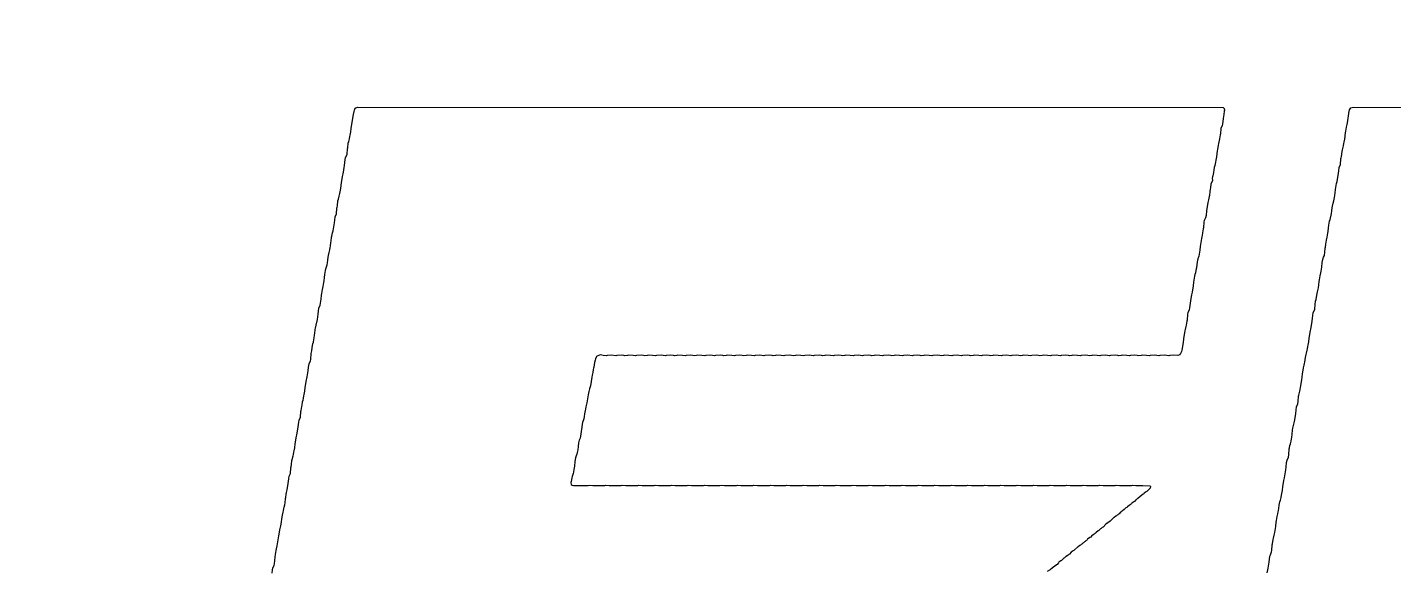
# Model space of a CAD drawing. Header units: inches. Extents: x 29 to 267, y 155 to 337.
# Drawn here: x 83.12 to 89.9, y 255.78 to 258.48 of the extents above; entities that cross this region are included whole.
import ezdxf

# ---------------------------------------------------------------- set-up
doc = ezdxf.new("R2010")
doc.units = ezdxf.units.IN
doc.layers.add('Board Outline', color=216, linetype='Continuous')
doc.layers.add('Top Overlay', color=2, linetype='Continuous')

msp = doc.modelspace()

# ---------------------------------------------------------------- linework, layer by layer
at = {"layer": 'Board Outline'}
msp.add_lwpolyline([(55.1445, 191.4906, 0.254, 0.254, -2.452185), (125.1447, 191.4906, 0.254, 0.254, 0)], format="xyseb", dxfattribs=at)
at = {"layer": 'Top Overlay'}
for p, q in [((84.7359, 258.0492), (84.7384, 258.0654)), ((84.7384, 258.0654), (84.7401, 258.0722)), ((84.7401, 258.0722), (84.7435, 258.0807)), ((84.7435, 258.0807), (84.7555, 258.0859)), ((84.7555, 258.0859), (89.0549, 258.0841)), ((89.0549, 258.0841), (89.0608, 258.0799)), ((89.0608, 258.0663), (89.0583, 258.0501)), ((89.0608, 258.0799), (89.0625, 258.0714)), ((89.0625, 258.0714), (89.0608, 258.0663)), ((89.68, 258.0569), (89.6826, 258.0731)), ((89.6826, 258.0731), (89.6902, 258.0824)), ((89.6902, 258.0824), (89.7022, 258.0859)), ((89.7022, 258.0859), (91.0836, 258.0841)), ((84.7231, 257.9802), (84.7299, 258.0211)), ((84.7299, 258.0211), (84.7325, 258.0305)), ((84.7325, 258.0305), (84.7342, 258.0424)), ((84.7342, 258.0424), (84.7359, 258.0492)), ((89.0498, 257.9956), (89.0438, 257.9811)), ((89.0515, 258.0024), (89.0498, 257.9956)), ((89.0549, 258.0296), (89.0515, 258.0024)), ((89.0583, 258.0501), (89.0549, 258.0296)), ((89.6681, 257.9871), (89.6715, 258.0007)), ((89.6715, 258.0007), (89.6732, 258.0092)), ((89.6732, 258.0092), (89.6766, 258.0313)), ((89.6766, 258.0313), (89.6783, 258.0416)), ((89.6783, 258.0416), (89.68, 258.0569)), ((84.712, 257.9164), (84.7154, 257.9283)), ((84.7154, 257.9283), (84.7171, 257.9402)), ((84.7171, 257.9402), (84.7188, 257.947)), ((84.7188, 257.947), (84.7214, 257.9632)), ((84.7214, 257.9632), (84.7231, 257.9802)), ((89.037, 257.9283), (89.0353, 257.9215)), ((89.0404, 257.9487), (89.037, 257.9283)), ((89.0421, 257.9538), (89.0404, 257.9487)), ((89.0438, 257.9811), (89.0421, 257.9538)), ((89.657, 257.913), (89.6596, 257.9274)), ((89.6596, 257.9274), (89.663, 257.9581)), ((89.663, 257.9581), (89.6647, 257.9666)), ((89.6647, 257.9666), (89.6681, 257.9871)), ((84.7035, 257.8533), (84.7052, 257.8789)), ((84.7052, 257.8789), (84.7069, 257.884)), ((84.7069, 257.884), (84.7086, 257.9078)), ((84.7086, 257.9078), (84.712, 257.9164)), ((89.0251, 257.8687), (89.0217, 257.8397)), ((89.0268, 257.8755), (89.0251, 257.8687)), ((89.0285, 257.8874), (89.0268, 257.8755)), ((89.031, 257.8968), (89.0285, 257.8874)), ((89.0327, 257.9053), (89.031, 257.8968)), ((89.0353, 257.9215), (89.0327, 257.9053)), ((89.6434, 257.8414), (89.646, 257.8661)), ((89.646, 257.8661), (89.6477, 257.8746)), ((89.6477, 257.8746), (89.6536, 257.8942)), ((89.6536, 257.8942), (89.6553, 257.9061)), ((89.6553, 257.9061), (89.657, 257.913)), ((84.689, 257.7861), (84.6907, 257.7963)), ((84.6907, 257.7963), (84.6941, 257.8269)), ((84.6941, 257.8269), (84.6958, 257.8355)), ((84.6958, 257.8355), (84.7035, 257.8533)), ((89.0114, 257.7869), (89.0089, 257.7758)), ((89.014, 257.7963), (89.0114, 257.7869)), ((89.0174, 257.8133), (89.014, 257.7963)), ((89.0191, 257.8235), (89.0174, 257.8133)), ((89.0217, 257.8397), (89.0191, 257.8235)), ((89.6298, 257.7699), (89.6315, 257.7869)), ((89.6315, 257.7869), (89.6383, 257.8022)), ((89.6383, 257.8022), (89.64, 257.8295)), ((89.64, 257.8295), (89.6417, 257.8346)), ((89.6417, 257.8346), (89.6434, 257.8414)), ((84.6754, 257.7128), (84.6771, 257.7213)), ((84.6771, 257.7213), (84.6805, 257.7418)), ((84.6805, 257.7418), (84.6839, 257.7554)), ((84.6839, 257.7554), (84.6856, 257.7639)), ((84.6856, 257.7639), (84.689, 257.7861)), ((89.0029, 257.7222), (88.9944, 257.7034)), ((89.0029, 257.7409), (89.0012, 257.7341)), ((89.0012, 257.7341), (89.0029, 257.7222)), ((89.0046, 257.746), (89.0029, 257.7409)), ((89.0072, 257.7622), (89.0046, 257.746)), ((89.0089, 257.7758), (89.0072, 257.7622)), ((89.6213, 257.7171), (89.6281, 257.7579)), ((89.6281, 257.7579), (89.6298, 257.7699)), ((84.6643, 257.6438), (84.6677, 257.6574)), ((84.6677, 257.6574), (84.6703, 257.6736)), ((84.6703, 257.6736), (84.672, 257.6821)), ((84.672, 257.6821), (84.6754, 257.7128)), ((88.9893, 257.6677), (88.9876, 257.6472)), ((88.991, 257.6796), (88.9893, 257.6677)), ((88.9927, 257.6864), (88.991, 257.6796)), ((88.9944, 257.7034), (88.9927, 257.6864)), ((89.6102, 257.6481), (89.6119, 257.6617)), ((89.6119, 257.6617), (89.6136, 257.677)), ((89.6136, 257.677), (89.6187, 257.7077)), ((89.6187, 257.7077), (89.6213, 257.7171)), ((84.6507, 257.5569), (84.6524, 257.5842)), ((84.6524, 257.5842), (84.6541, 257.5893)), ((84.6541, 257.5893), (84.6558, 257.5961)), ((84.6558, 257.5961), (84.6584, 257.6208)), ((84.6584, 257.6208), (84.6601, 257.6293)), ((84.6601, 257.6293), (84.6643, 257.6438)), ((88.9799, 257.6123), (88.9731, 257.5714)), ((88.9833, 257.6259), (88.9799, 257.6123)), ((88.9859, 257.6421), (88.9833, 257.6259)), ((88.9876, 257.6472), (88.9859, 257.6421)), ((89.5949, 257.5714), (89.5966, 257.5868)), ((89.5966, 257.5868), (89.5983, 257.5953)), ((89.5983, 257.5953), (89.6025, 257.6097)), ((89.6025, 257.6097), (89.6059, 257.6217)), ((89.6059, 257.6217), (89.6085, 257.6379)), ((89.6085, 257.6379), (89.6102, 257.6481)), ((84.6405, 257.5127), (84.6422, 257.5246)), ((84.6422, 257.5246), (84.6439, 257.5416)), ((84.6439, 257.5416), (84.6507, 257.5569)), ((88.9603, 257.5161), (88.9586, 257.4871)), ((88.962, 257.5229), (88.9603, 257.5161)), ((88.968, 257.5374), (88.962, 257.5229)), ((88.9706, 257.5484), (88.968, 257.5374)), ((88.9731, 257.5714), (88.9706, 257.5484)), ((89.5812, 257.4999), (89.5846, 257.5203)), ((89.5846, 257.5203), (89.5863, 257.5288)), ((89.5863, 257.5288), (89.5915, 257.5493)), ((89.5915, 257.5493), (89.5932, 257.5578)), ((89.5932, 257.5578), (89.5949, 257.5714)), ((84.6286, 257.4462), (84.6311, 257.4624)), ((84.6311, 257.4624), (84.6337, 257.4718)), ((84.6337, 257.4718), (84.6405, 257.5127)), ((88.9518, 257.4496), (88.9501, 257.4428)), ((88.9535, 257.4616), (88.9518, 257.4496)), ((88.9569, 257.482), (88.9535, 257.4616)), ((88.9586, 257.4871), (88.9569, 257.482)), ((89.5727, 257.4403), (89.5761, 257.4607)), ((89.5761, 257.4607), (89.5778, 257.4692)), ((89.5778, 257.4692), (89.5795, 257.4863)), ((89.5795, 257.4863), (89.5812, 257.4999)), ((84.6183, 257.3781), (84.62, 257.39)), ((84.62, 257.39), (84.6217, 257.3968)), ((84.6217, 257.3968), (84.6234, 257.4139)), ((84.6234, 257.4139), (84.6251, 257.4207)), ((84.6251, 257.4207), (84.6268, 257.4411)), ((84.6268, 257.4411), (84.6286, 257.4462)), ((88.9407, 257.3943), (88.939, 257.3755)), ((88.9459, 257.4249), (88.9407, 257.3943)), ((88.9476, 257.4334), (88.9459, 257.4249)), ((88.9501, 257.4428), (88.9476, 257.4334)), ((89.5599, 257.3662), (89.5616, 257.3866)), ((89.5616, 257.3866), (89.5633, 257.3917)), ((89.5633, 257.3917), (89.5659, 257.4062)), ((89.5659, 257.4062), (89.5693, 257.4266)), ((89.5693, 257.4266), (89.5727, 257.4403)), ((84.6039, 257.304), (84.6056, 257.3125)), ((84.6056, 257.3125), (84.6073, 257.3261)), ((84.6073, 257.3261), (84.609, 257.3415)), ((84.609, 257.3415), (84.6107, 257.35)), ((84.6107, 257.35), (84.6149, 257.3645)), ((84.6149, 257.3645), (84.6183, 257.3781)), ((88.9271, 257.3176), (88.9254, 257.304)), ((88.9288, 257.3244), (88.9271, 257.3176)), ((88.9305, 257.3329), (88.9288, 257.3244)), ((88.9339, 257.3466), (88.9305, 257.3329)), ((88.9373, 257.367), (88.9339, 257.3466)), ((88.939, 257.3755), (88.9373, 257.367)), ((89.5455, 257.2921), (89.548, 257.3151)), ((89.548, 257.3151), (89.5506, 257.3295)), ((89.5506, 257.3295), (89.5548, 257.3406)), ((89.5548, 257.3406), (89.5582, 257.3491)), ((89.5582, 257.3491), (89.5599, 257.3662)), ((84.5919, 257.241), (84.5936, 257.2546)), ((84.5936, 257.2546), (84.597, 257.275)), ((84.597, 257.275), (84.5987, 257.2835)), ((84.5987, 257.2835), (84.6039, 257.304)), ((88.9135, 257.2478), (88.9084, 257.2171)), ((88.9152, 257.2546), (88.9135, 257.2478)), ((88.9178, 257.264), (88.9152, 257.2546)), ((88.9195, 257.2759), (88.9178, 257.264)), ((88.9212, 257.2827), (88.9195, 257.2759)), ((88.9229, 257.2878), (88.9212, 257.2827)), ((88.9254, 257.304), (88.9229, 257.2878)), ((89.5335, 257.229), (89.5369, 257.2495)), ((89.5369, 257.2495), (89.5403, 257.2631)), ((89.5403, 257.2631), (89.5421, 257.2716)), ((89.5421, 257.2716), (89.5455, 257.2921)), ((84.5783, 257.1609), (84.5817, 257.1813)), ((84.5817, 257.1813), (84.5851, 257.195)), ((84.5851, 257.195), (84.5885, 257.2154)), ((84.5885, 257.2154), (84.5902, 257.2239)), ((84.5902, 257.2239), (84.5919, 257.241)), ((88.9067, 257.1984), (88.9016, 257.1677)), ((88.9084, 257.2171), (88.9067, 257.1984)), ((89.525, 257.1694), (89.5284, 257.1899)), ((89.5284, 257.1899), (89.5301, 257.2035)), ((89.5301, 257.2035), (89.5318, 257.2205)), ((89.5318, 257.2205), (89.5335, 257.229)), ((84.5706, 257.1038), (84.5732, 257.1234)), ((84.5732, 257.1234), (84.5749, 257.1336)), ((84.5749, 257.1336), (84.5766, 257.1524)), ((84.5766, 257.1524), (84.5783, 257.1609)), ((88.8931, 257.1251), (88.8888, 257.0902)), ((88.8965, 257.1456), (88.8931, 257.1251)), ((88.8982, 257.1541), (88.8965, 257.1456)), ((88.9016, 257.1677), (88.8982, 257.1541)), ((89.5122, 257.1055), (89.5139, 257.1226)), ((89.5139, 257.1226), (89.5174, 257.1311)), ((89.5174, 257.1311), (89.5191, 257.143)), ((89.5191, 257.143), (89.5233, 257.1609)), ((89.5233, 257.1609), (89.525, 257.1694)), ((84.5562, 257.0314), (84.5596, 257.0587)), ((84.5596, 257.0587), (84.5613, 257.074)), ((84.5613, 257.074), (84.5638, 257.0885)), ((84.5638, 257.0885), (84.5706, 257.1038)), ((88.8786, 257.0578), (88.8769, 257.0289)), ((88.8803, 257.0647), (88.8786, 257.0578)), ((88.8862, 257.0791), (88.8803, 257.0647)), ((88.8888, 257.0902), (88.8862, 257.0791)), ((89.4995, 257.0383), (89.5029, 257.0655)), ((89.5029, 257.0655), (89.5105, 257.0834)), ((89.5105, 257.0834), (89.5122, 257.1055)), ((84.5434, 256.9625), (84.5451, 256.9829)), ((84.5451, 256.9829), (84.5468, 256.988)), ((84.5468, 256.988), (84.5493, 257.0042)), ((84.5493, 257.0042), (84.5562, 257.0314)), ((88.8658, 256.9752), (88.8641, 256.9667)), ((88.8675, 256.982), (88.8658, 256.9752)), ((88.8701, 256.9965), (88.8675, 256.982)), ((88.8718, 257.0033), (88.8701, 256.9965)), ((88.8752, 257.0238), (88.8718, 257.0033)), ((88.8769, 257.0289), (88.8752, 257.0238)), ((89.4875, 256.9684), (89.4892, 256.9769)), ((89.4892, 256.9769), (89.4909, 256.9837)), ((89.4909, 256.9837), (89.4927, 256.9923)), ((89.4927, 256.9923), (89.4978, 257.0229)), ((89.4978, 257.0229), (89.4995, 257.0383)), ((84.5323, 256.902), (84.534, 256.9105)), ((84.534, 256.9105), (84.5366, 256.9199)), ((84.5366, 256.9199), (84.5383, 256.9318)), ((84.5383, 256.9318), (84.54, 256.9386)), ((84.54, 256.9386), (84.5417, 256.9556)), ((84.5417, 256.9556), (84.5434, 256.9625)), ((88.8556, 256.9088), (88.8522, 256.8884)), ((88.8573, 256.9173), (88.8556, 256.9088)), ((88.859, 256.936), (88.8573, 256.9173)), ((88.8641, 256.9667), (88.859, 256.936)), ((89.4765, 256.8977), (89.4782, 256.9045)), ((89.4782, 256.9045), (89.4807, 256.9207)), ((89.4807, 256.9207), (89.4824, 256.9395)), ((89.4824, 256.9395), (89.4841, 256.948)), ((89.4841, 256.948), (89.4875, 256.9684)), ((84.5229, 256.833), (84.5246, 256.8637)), ((84.5246, 256.8637), (84.5263, 256.8688)), ((84.5263, 256.8688), (84.528, 256.8756)), ((84.528, 256.8756), (84.5306, 256.8918)), ((84.5306, 256.8918), (84.5323, 256.902)), ((85.9368, 256.8364), (85.9351, 256.8296)), ((85.9402, 256.8449), (85.9368, 256.8364)), ((85.9427, 256.8475), (85.9402, 256.8449)), ((85.9461, 256.8492), (85.9427, 256.8475)), ((85.9487, 256.8517), (85.9461, 256.8492)), ((85.9581, 256.8543), (85.9487, 256.8517)), ((85.9632, 256.856), (85.9581, 256.8543)), ((85.976, 256.8534), (85.9632, 256.856)), ((85.9904, 256.8509), (85.976, 256.8534)), ((85.9955, 256.8526), (85.9904, 256.8509)), ((86.0177, 256.8543), (85.9955, 256.8526)), ((86.0381, 256.8509), (86.0177, 256.8543)), ((86.0432, 256.8526), (86.0381, 256.8509)), ((86.0671, 256.8543), (86.0432, 256.8526)), ((86.079, 256.8526), (86.0671, 256.8543)), ((86.0841, 256.8509), (86.079, 256.8526)), ((86.096, 256.8526), (86.0841, 256.8509)), ((86.1012, 256.8543), (86.096, 256.8526)), ((86.1241, 256.8534), (86.1012, 256.8543)), ((86.1369, 256.8509), (86.1241, 256.8534)), ((86.142, 256.8526), (86.1369, 256.8509)), ((86.1642, 256.8543), (86.142, 256.8526)), ((86.1761, 256.8526), (86.1642, 256.8543)), ((86.1829, 256.8509), (86.1761, 256.8526)), ((86.1948, 256.8526), (86.1829, 256.8509)), ((86.2, 256.8543), (86.1948, 256.8526)), ((86.2212, 256.8534), (86.2, 256.8543)), ((86.2357, 256.8509), (86.2212, 256.8534)), ((86.2408, 256.8526), (86.2357, 256.8509)), ((86.263, 256.8543), (86.2408, 256.8526)), ((86.2834, 256.8509), (86.263, 256.8543)), ((86.2885, 256.8526), (86.2834, 256.8509)), ((86.3124, 256.8543), (86.2885, 256.8526)), ((86.3243, 256.8526), (86.3124, 256.8543)), ((86.3294, 256.8509), (86.3243, 256.8526)), ((86.3413, 256.8526), (86.3294, 256.8509)), ((86.3464, 256.8543), (86.3413, 256.8526)), ((86.3694, 256.8534), (86.3464, 256.8543)), ((86.3822, 256.8509), (86.3694, 256.8534)), ((86.3873, 256.8526), (86.3822, 256.8509)), ((86.4095, 256.8543), (86.3873, 256.8526)), ((86.4214, 256.8526), (86.4095, 256.8543)), ((86.4282, 256.8509), (86.4214, 256.8526)), ((86.4401, 256.8526), (86.4282, 256.8509)), ((86.4452, 256.8543), (86.4401, 256.8526)), ((86.4665, 256.8534), (86.4452, 256.8543)), ((86.481, 256.8509), (86.4665, 256.8534)), ((86.4861, 256.8526), (86.481, 256.8509)), ((86.5083, 256.8543), (86.4861, 256.8526)), ((86.5287, 256.8509), (86.5083, 256.8543)), ((86.5338, 256.8526), (86.5287, 256.8509)), ((86.5577, 256.8543), (86.5338, 256.8526)), ((86.5696, 256.8526), (86.5577, 256.8543)), ((86.5747, 256.8509), (86.5696, 256.8526)), ((86.5866, 256.8526), (86.5747, 256.8509)), ((86.5917, 256.8543), (86.5866, 256.8526)), ((86.6147, 256.8534), (86.5917, 256.8543)), ((86.6275, 256.8509), (86.6147, 256.8534)), ((86.6326, 256.8526), (86.6275, 256.8509)), ((86.6548, 256.8543), (86.6326, 256.8526)), ((86.6667, 256.8526), (86.6548, 256.8543)), ((86.6735, 256.8509), (86.6667, 256.8526)), ((86.6854, 256.8526), (86.6735, 256.8509)), ((86.6905, 256.8543), (86.6854, 256.8526)), ((86.7118, 256.8534), (86.6905, 256.8543)), ((86.7263, 256.8509), (86.7118, 256.8534)), ((86.7314, 256.8526), (86.7263, 256.8509)), ((86.7536, 256.8543), (86.7314, 256.8526)), ((86.774, 256.8509), (86.7536, 256.8543)), ((86.7791, 256.8526), (86.774, 256.8509)), ((86.803, 256.8543), (86.7791, 256.8526)), ((86.8149, 256.8526), (86.803, 256.8543)), ((86.82, 256.8509), (86.8149, 256.8526)), ((86.8319, 256.8526), (86.82, 256.8509)), ((86.837, 256.8543), (86.8319, 256.8526)), ((86.86, 256.8534), (86.837, 256.8543)), ((86.8728, 256.8509), (86.86, 256.8534)), ((86.8779, 256.8526), (86.8728, 256.8509)), ((86.9001, 256.8543), (86.8779, 256.8526)), ((86.912, 256.8526), (86.9001, 256.8543)), ((86.9188, 256.8509), (86.912, 256.8526)), ((86.9307, 256.8526), (86.9188, 256.8509)), ((86.9358, 256.8543), (86.9307, 256.8526)), ((86.9571, 256.8534), (86.9358, 256.8543)), ((86.9716, 256.8509), (86.9571, 256.8534)), ((86.9767, 256.8526), (86.9716, 256.8509)), ((86.9989, 256.8543), (86.9767, 256.8526)), ((87.0193, 256.8509), (86.9989, 256.8543)), ((87.0244, 256.8526), (87.0193, 256.8509)), ((87.0483, 256.8543), (87.0244, 256.8526)), ((87.0602, 256.8526), (87.0483, 256.8543)), ((87.0653, 256.8509), (87.0602, 256.8526)), ((87.0772, 256.8526), (87.0653, 256.8509)), ((87.0823, 256.8543), (87.0772, 256.8526)), ((87.1053, 256.8534), (87.0823, 256.8543)), ((87.1181, 256.8509), (87.1053, 256.8534)), ((87.1232, 256.8526), (87.1181, 256.8509)), ((87.1453, 256.8543), (87.1232, 256.8526)), ((87.1573, 256.8526), (87.1453, 256.8543)), ((87.1641, 256.8509), (87.1573, 256.8526)), ((87.176, 256.8526), (87.1641, 256.8509)), ((87.1811, 256.8543), (87.176, 256.8526)), ((87.2024, 256.8534), (87.1811, 256.8543)), ((87.2169, 256.8509), (87.2024, 256.8534)), ((87.222, 256.8526), (87.2169, 256.8509)), ((87.2441, 256.8543), (87.222, 256.8526)), ((87.2646, 256.8509), (87.2441, 256.8543)), ((87.2697, 256.8526), (87.2646, 256.8509)), ((87.2935, 256.8543), (87.2697, 256.8526)), ((87.3055, 256.8526), (87.2935, 256.8543)), ((87.3106, 256.8509), (87.3055, 256.8526)), ((87.3225, 256.8526), (87.3106, 256.8509)), ((87.3276, 256.8543), (87.3225, 256.8526)), ((87.3506, 256.8534), (87.3276, 256.8543)), ((87.3634, 256.8509), (87.3506, 256.8534)), ((87.3685, 256.8526), (87.3634, 256.8509)), ((87.3906, 256.8543), (87.3685, 256.8526)), ((87.4026, 256.8526), (87.3906, 256.8543)), ((87.4094, 256.8509), (87.4026, 256.8526)), ((87.4213, 256.8526), (87.4094, 256.8509)), ((87.4264, 256.8543), (87.4213, 256.8526)), ((87.4477, 256.8534), (87.4264, 256.8543)), ((87.4622, 256.8509), (87.4477, 256.8534)), ((87.4673, 256.8526), (87.4622, 256.8509)), ((87.4894, 256.8543), (87.4673, 256.8526)), ((87.5099, 256.8509), (87.4894, 256.8543)), ((87.515, 256.8526), (87.5099, 256.8509)), ((87.5388, 256.8543), (87.515, 256.8526)), ((87.5508, 256.8526), (87.5388, 256.8543)), ((87.5559, 256.8509), (87.5508, 256.8526)), ((87.5678, 256.8526), (87.5559, 256.8509)), ((87.5729, 256.8543), (87.5678, 256.8526)), ((87.5959, 256.8534), (87.5729, 256.8543)), ((87.6087, 256.8509), (87.5959, 256.8534)), ((87.6138, 256.8526), (87.6087, 256.8509)), ((87.6359, 256.8543), (87.6138, 256.8526)), ((87.6479, 256.8526), (87.6359, 256.8543)), ((87.6547, 256.8509), (87.6479, 256.8526)), ((87.6666, 256.8526), (87.6547, 256.8509)), ((87.6717, 256.8543), (87.6666, 256.8526)), ((87.693, 256.8534), (87.6717, 256.8543)), ((87.7075, 256.8509), (87.693, 256.8534)), ((87.7126, 256.8526), (87.7075, 256.8509)), ((87.7347, 256.8543), (87.7126, 256.8526)), ((87.7552, 256.8509), (87.7347, 256.8543)), ((87.7603, 256.8526), (87.7552, 256.8509)), ((87.7841, 256.8543), (87.7603, 256.8526)), ((87.7961, 256.8526), (87.7841, 256.8543)), ((87.8012, 256.8509), (87.7961, 256.8526)), ((87.8131, 256.8526), (87.8012, 256.8509)), ((87.8182, 256.8543), (87.8131, 256.8526)), ((87.8412, 256.8534), (87.8182, 256.8543)), ((87.854, 256.8509), (87.8412, 256.8534)), ((87.8591, 256.8526), (87.854, 256.8509)), ((87.8812, 256.8543), (87.8591, 256.8526)), ((87.8931, 256.8526), (87.8812, 256.8543)), ((87.9, 256.8509), (87.8931, 256.8526)), ((87.9119, 256.8526), (87.9, 256.8509)), ((87.917, 256.8543), (87.9119, 256.8526)), ((87.9383, 256.8534), (87.917, 256.8543)), ((87.9528, 256.8509), (87.9383, 256.8534)), ((87.9579, 256.8526), (87.9528, 256.8509)), ((87.98, 256.8543), (87.9579, 256.8526)), ((88.0005, 256.8509), (87.98, 256.8543)), ((88.0056, 256.8526), (88.0005, 256.8509)), ((88.0294, 256.8543), (88.0056, 256.8526)), ((88.0413, 256.8526), (88.0294, 256.8543)), ((88.0465, 256.8509), (88.0413, 256.8526)), ((88.0584, 256.8526), (88.0465, 256.8509)), ((88.0635, 256.8543), (88.0584, 256.8526)), ((88.0865, 256.8534), (88.0635, 256.8543)), ((88.0993, 256.8509), (88.0865, 256.8534)), ((88.1044, 256.8526), (88.0993, 256.8509)), ((88.1265, 256.8543), (88.1044, 256.8526)), ((88.1384, 256.8526), (88.1265, 256.8543)), ((88.1453, 256.8509), (88.1384, 256.8526)), ((88.1572, 256.8526), (88.1453, 256.8509)), ((88.1623, 256.8543), (88.1572, 256.8526)), ((88.1836, 256.8534), (88.1623, 256.8543)), ((88.1981, 256.8509), (88.1836, 256.8534)), ((88.2032, 256.8526), (88.1981, 256.8509)), ((88.2253, 256.8543), (88.2032, 256.8526)), ((88.2458, 256.8509), (88.2253, 256.8543)), ((88.2509, 256.8526), (88.2458, 256.8509)), ((88.2747, 256.8543), (88.2509, 256.8526)), ((88.2866, 256.8526), (88.2747, 256.8543)), ((88.2917, 256.8509), (88.2866, 256.8526)), ((88.3037, 256.8526), (88.2917, 256.8509)), ((88.3088, 256.8543), (88.3037, 256.8526)), ((88.3318, 256.8534), (88.3088, 256.8543)), ((88.3446, 256.8509), (88.3318, 256.8534)), ((88.3497, 256.8526), (88.3446, 256.8509)), ((88.3718, 256.8543), (88.3497, 256.8526)), ((88.3837, 256.8526), (88.3718, 256.8543)), ((88.3905, 256.8509), (88.3837, 256.8526)), ((88.4025, 256.8526), (88.3905, 256.8509)), ((88.4076, 256.8543), (88.4025, 256.8526)), ((88.4289, 256.8534), (88.4076, 256.8543)), ((88.4434, 256.8509), (88.4289, 256.8534)), ((88.4485, 256.8526), (88.4434, 256.8509)), ((88.4706, 256.8543), (88.4485, 256.8526)), ((88.491, 256.8509), (88.4706, 256.8543)), ((88.4962, 256.8526), (88.491, 256.8509)), ((88.52, 256.8543), (88.4962, 256.8526)), ((88.5319, 256.8526), (88.52, 256.8543)), ((88.537, 256.8509), (88.5319, 256.8526)), ((88.549, 256.8526), (88.537, 256.8509)), ((88.5541, 256.8543), (88.549, 256.8526)), ((88.5771, 256.8534), (88.5541, 256.8543)), ((88.5898, 256.8509), (88.5771, 256.8534)), ((88.595, 256.8526), (88.5898, 256.8509)), ((88.6171, 256.8543), (88.595, 256.8526)), ((88.629, 256.8526), (88.6171, 256.8543)), ((88.6358, 256.8509), (88.629, 256.8526)), ((88.6478, 256.8526), (88.6358, 256.8509)), ((88.6529, 256.8543), (88.6478, 256.8526)), ((88.6742, 256.8534), (88.6529, 256.8543)), ((88.6886, 256.8509), (88.6742, 256.8534)), ((88.6937, 256.8526), (88.6886, 256.8509)), ((88.7159, 256.8543), (88.6937, 256.8526)), ((88.7363, 256.8509), (88.7159, 256.8543)), ((88.7414, 256.8526), (88.7363, 256.8509)), ((88.7653, 256.8543), (88.7414, 256.8526)), ((88.7857, 256.8509), (88.7653, 256.8543)), ((88.7908, 256.8526), (88.7857, 256.8509)), ((88.8079, 256.8543), (88.7908, 256.8526)), ((88.83, 256.8526), (88.8079, 256.8543)), ((88.8394, 256.8568), (88.83, 256.8526)), ((88.8437, 256.8628), (88.8394, 256.8568)), ((88.8488, 256.873), (88.8437, 256.8628)), ((88.8505, 256.8798), (88.8488, 256.873)), ((88.8522, 256.8884), (88.8505, 256.8798)), ((89.462, 256.8202), (89.4645, 256.8432)), ((89.4645, 256.8432), (89.4671, 256.8577)), ((89.4671, 256.8577), (89.4688, 256.8645)), ((89.4688, 256.8645), (89.4731, 256.879)), ((89.4731, 256.879), (89.4748, 256.8858)), ((89.4748, 256.8858), (89.4765, 256.8977)), ((84.5051, 256.747), (84.5102, 256.7776)), ((84.5102, 256.7776), (84.5119, 256.7947)), ((84.5119, 256.7947), (84.5144, 256.8108)), ((84.5144, 256.8108), (84.5212, 256.8262)), ((84.5212, 256.8262), (84.5229, 256.833)), ((85.924, 256.7691), (85.9206, 256.7555)), ((85.9266, 256.7836), (85.924, 256.7691)), ((85.9283, 256.7904), (85.9266, 256.7836)), ((85.93, 256.7955), (85.9283, 256.7904)), ((85.9334, 256.8177), (85.93, 256.7955)), ((85.9351, 256.8296), (85.9334, 256.8177)), ((89.4501, 256.7623), (89.4518, 256.7708)), ((89.4518, 256.7708), (89.4552, 256.7913)), ((89.4552, 256.7913), (89.4586, 256.8049)), ((89.4586, 256.8049), (89.4603, 256.8134)), ((89.4603, 256.8134), (89.462, 256.8202)), ((84.4948, 256.6942), (84.4965, 256.7027)), ((84.4965, 256.7027), (84.4999, 256.7231)), ((84.4999, 256.7231), (84.5016, 256.7316)), ((84.5016, 256.7316), (84.5034, 256.7385)), ((84.5034, 256.7385), (84.5051, 256.747)), ((85.9121, 256.7027), (85.9078, 256.6882)), ((85.9155, 256.7231), (85.9121, 256.7027)), ((85.9189, 256.7453), (85.9155, 256.7231)), ((85.9206, 256.7555), (85.9189, 256.7453)), ((89.4356, 256.6763), (89.4416, 256.7027)), ((89.4416, 256.7027), (89.445, 256.7231)), ((89.445, 256.7231), (89.4467, 256.7316)), ((89.4467, 256.7316), (89.4484, 256.7453)), ((89.4484, 256.7453), (89.4501, 256.7623)), ((84.4846, 256.6311), (84.4872, 256.6405)), ((84.4872, 256.6405), (84.4889, 256.6524)), ((84.4889, 256.6524), (84.4906, 256.6592)), ((84.4906, 256.6592), (84.4931, 256.6754)), ((84.4931, 256.6754), (84.4948, 256.6942)), ((85.9019, 256.6584), (85.895, 256.6175)), ((85.9044, 256.6746), (85.9019, 256.6584)), ((85.9078, 256.6882), (85.9044, 256.6746)), ((89.4288, 256.6252), (89.4305, 256.6507)), ((89.4305, 256.6507), (89.4322, 256.6558)), ((89.4322, 256.6558), (89.4356, 256.6763)), ((84.4718, 256.5468), (84.4735, 256.5741)), ((84.4735, 256.5741), (84.4752, 256.5792)), ((84.4752, 256.5792), (84.4786, 256.5996)), ((84.4786, 256.5996), (84.4804, 256.6064)), ((84.4804, 256.6064), (84.4829, 256.6226)), ((84.4829, 256.6226), (84.4846, 256.6311)), ((85.8857, 256.5792), (85.8831, 256.563)), ((85.8874, 256.586), (85.8857, 256.5792)), ((85.8891, 256.5979), (85.8874, 256.586)), ((85.895, 256.6175), (85.8891, 256.5979)), ((89.416, 256.5647), (89.4177, 256.5817)), ((89.4177, 256.5817), (89.4203, 256.5979)), ((89.4203, 256.5979), (89.4271, 256.6133)), ((89.4271, 256.6133), (89.4288, 256.6252)), ((84.4557, 256.4676), (84.4608, 256.4983)), ((84.4608, 256.4983), (84.4633, 256.5213)), ((84.4633, 256.5213), (84.465, 256.5315)), ((84.465, 256.5315), (84.4718, 256.5468)), ((85.872, 256.5127), (85.8695, 256.4966)), ((85.8737, 256.5196), (85.872, 256.5127)), ((85.8797, 256.5392), (85.8737, 256.5196)), ((85.8814, 256.5494), (85.8797, 256.5392)), ((85.8831, 256.563), (85.8814, 256.5494)), ((89.4024, 256.4915), (89.4058, 256.5119)), ((89.4058, 256.5119), (89.4092, 256.5255)), ((89.4092, 256.5255), (89.4109, 256.534)), ((89.4109, 256.534), (89.416, 256.5647)), ((84.4471, 256.4233), (84.4505, 256.4438)), ((84.4505, 256.4438), (84.4522, 256.4523)), ((84.4522, 256.4523), (84.454, 256.4591)), ((84.454, 256.4591), (84.4557, 256.4676)), ((85.8567, 256.4327), (85.8533, 256.4191)), ((85.861, 256.4421), (85.8567, 256.4327)), ((85.8635, 256.4531), (85.861, 256.4421)), ((85.8661, 256.4761), (85.8635, 256.4531)), ((85.8695, 256.4966), (85.8661, 256.4761)), ((89.393, 256.4276), (89.3947, 256.4395)), ((89.3947, 256.4395), (89.3964, 256.4463)), ((89.3964, 256.4463), (89.399, 256.4625)), ((89.399, 256.4625), (89.4007, 256.4829)), ((89.4007, 256.4829), (89.4024, 256.4915)), ((84.4378, 256.3611), (84.4395, 256.3731)), ((84.4395, 256.3731), (84.4412, 256.3799)), ((84.4412, 256.3799), (84.4437, 256.3944)), ((84.4437, 256.3944), (84.4454, 256.4148)), ((84.4454, 256.4148), (84.4471, 256.4233)), ((85.8456, 256.3637), (85.8422, 256.3552)), ((85.8473, 256.3705), (85.8456, 256.3637)), ((85.849, 256.3841), (85.8473, 256.3705)), ((85.8508, 256.4012), (85.849, 256.3841)), ((85.8533, 256.4191), (85.8508, 256.4012)), ((89.3811, 256.3594), (89.3828, 256.3901)), ((89.3828, 256.3901), (89.3845, 256.3952)), ((89.3845, 256.3952), (89.3862, 256.4054)), ((89.3862, 256.4054), (89.3896, 256.4139)), ((89.3896, 256.4139), (89.393, 256.4276)), ((84.4224, 256.2675), (84.4241, 256.2947)), ((84.4241, 256.2947), (84.4258, 256.2998)), ((84.4258, 256.2998), (84.4275, 256.3117)), ((84.4275, 256.3117), (84.4293, 256.3322)), ((84.4293, 256.3322), (84.431, 256.3373)), ((84.431, 256.3373), (84.4361, 256.3543)), ((84.4361, 256.3543), (84.4378, 256.3611)), ((85.8329, 256.3032), (85.8303, 256.287)), ((85.8354, 256.3262), (85.8329, 256.3032)), ((85.838, 256.3441), (85.8354, 256.3262)), ((85.8422, 256.3552), (85.838, 256.3441)), ((89.3666, 256.2853), (89.3683, 256.299)), ((89.3683, 256.299), (89.3709, 256.322)), ((89.3709, 256.322), (89.3734, 256.333)), ((89.3734, 256.333), (89.3794, 256.3475)), ((89.3794, 256.3475), (89.3811, 256.3594)), ((84.4114, 256.2172), (84.4139, 256.2402)), ((84.4139, 256.2402), (84.4165, 256.253)), ((84.4165, 256.253), (84.4224, 256.2675)), ((85.8175, 256.2266), (85.8158, 256.2215)), ((85.8192, 256.2453), (85.8175, 256.2266)), ((85.8209, 256.2521), (85.8192, 256.2453)), ((85.8269, 256.2666), (85.8209, 256.2521)), ((85.8286, 256.2734), (85.8269, 256.2666)), ((85.8303, 256.287), (85.8286, 256.2734)), ((89.353, 256.2104), (89.3564, 256.2325)), ((89.3564, 256.2325), (89.3598, 256.2462)), ((89.3598, 256.2462), (89.3615, 256.2547)), ((89.3615, 256.2547), (89.3666, 256.2853)), ((84.3986, 256.1482), (84.4011, 256.1644)), ((84.4011, 256.1644), (84.4028, 256.1729)), ((84.4028, 256.1729), (84.4063, 256.1865)), ((84.4063, 256.1865), (84.4114, 256.2172)), ((85.8158, 256.2215), (85.8175, 256.2129)), ((85.8175, 256.2129), (85.8218, 256.2087)), ((85.8218, 256.2087), (85.8286, 256.207)), ((85.8286, 256.207), (85.8789, 256.2078)), ((85.8789, 256.2078), (85.9019, 256.207)), ((85.9019, 256.207), (85.907, 256.2087)), ((85.907, 256.2087), (85.924, 256.207)), ((85.924, 256.207), (85.9606, 256.2078)), ((85.9606, 256.2078), (85.9836, 256.207)), ((85.9836, 256.207), (85.9887, 256.2087)), ((85.9887, 256.2087), (86.0058, 256.207)), ((86.0058, 256.207), (86.0424, 256.2078)), ((86.0424, 256.2078), (86.0654, 256.207)), ((86.0654, 256.207), (86.0705, 256.2087)), ((86.0705, 256.2087), (86.0875, 256.207)), ((86.0875, 256.207), (86.1241, 256.2078)), ((86.1241, 256.2078), (86.1471, 256.207)), ((86.1471, 256.207), (86.1523, 256.2087)), ((86.1523, 256.2087), (86.1693, 256.207)), ((86.1693, 256.207), (86.2059, 256.2078)), ((86.2059, 256.2078), (86.2289, 256.207)), ((86.2289, 256.207), (86.234, 256.2087)), ((86.234, 256.2087), (86.2511, 256.207)), ((86.2511, 256.207), (86.2877, 256.2078)), ((86.2877, 256.2078), (86.3107, 256.207)), ((86.3107, 256.207), (86.3158, 256.2087)), ((86.3158, 256.2087), (86.3328, 256.207)), ((86.3328, 256.207), (86.3694, 256.2078)), ((86.3694, 256.2078), (86.3924, 256.207)), ((86.3924, 256.207), (86.3975, 256.2087)), ((86.3975, 256.2087), (86.4146, 256.207)), ((86.4146, 256.207), (86.4512, 256.2078)), ((86.4512, 256.2078), (86.4742, 256.207)), ((86.4742, 256.207), (86.4793, 256.2087)), ((86.4793, 256.2087), (86.4963, 256.207)), ((86.4963, 256.207), (86.533, 256.2078)), ((86.533, 256.2078), (86.556, 256.207)), ((86.556, 256.207), (86.5611, 256.2087)), ((86.5611, 256.2087), (86.5781, 256.207)), ((86.5781, 256.207), (86.6147, 256.2078)), ((86.6147, 256.2078), (86.6377, 256.207)), ((86.6377, 256.207), (86.6428, 256.2087)), ((86.6428, 256.2087), (86.6599, 256.207)), ((86.6599, 256.207), (86.6965, 256.2078)), ((86.6965, 256.2078), (86.7195, 256.207)), ((86.7195, 256.207), (86.7246, 256.2087)), ((86.7246, 256.2087), (86.7416, 256.207)), ((86.7416, 256.207), (86.7783, 256.2078)), ((86.7783, 256.2078), (86.8013, 256.207)), ((86.8013, 256.207), (86.8064, 256.2087)), ((86.8064, 256.2087), (86.8234, 256.207)), ((86.8234, 256.207), (86.86, 256.2078)), ((86.86, 256.2078), (86.883, 256.207)), ((86.883, 256.207), (86.8881, 256.2087)), ((86.8881, 256.2087), (86.9052, 256.207)), ((86.9052, 256.207), (86.9418, 256.2078)), ((86.9418, 256.2078), (86.9648, 256.207)), ((86.9648, 256.207), (86.9699, 256.2087)), ((86.9699, 256.2087), (86.9869, 256.207)), ((86.9869, 256.207), (87.0236, 256.2078)), ((87.0236, 256.2078), (87.0465, 256.207)), ((87.0465, 256.207), (87.0517, 256.2087)), ((87.0517, 256.2087), (87.0687, 256.207)), ((87.0687, 256.207), (87.1053, 256.2078)), ((87.1053, 256.2078), (87.1283, 256.207)), ((87.1283, 256.207), (87.1334, 256.2087)), ((87.1334, 256.2087), (87.1505, 256.207)), ((87.1505, 256.207), (87.1871, 256.2078)), ((87.1871, 256.2078), (87.2101, 256.207)), ((87.2101, 256.207), (87.2152, 256.2087)), ((87.2152, 256.2087), (87.2322, 256.207)), ((87.2322, 256.207), (87.2688, 256.2078)), ((87.2688, 256.2078), (87.2918, 256.207)), ((87.2918, 256.207), (87.297, 256.2087)), ((87.297, 256.2087), (87.314, 256.207)), ((87.314, 256.207), (87.3506, 256.2078)), ((87.3506, 256.2078), (87.3736, 256.207)), ((87.3736, 256.207), (87.3787, 256.2087)), ((87.3787, 256.2087), (87.3958, 256.207)), ((87.3958, 256.207), (87.4324, 256.2078)), ((87.4324, 256.2078), (87.4554, 256.207)), ((87.4554, 256.207), (87.4605, 256.2087)), ((87.4605, 256.2087), (87.4775, 256.207)), ((87.4775, 256.207), (87.5141, 256.2078)), ((87.5141, 256.2078), (87.5371, 256.207)), ((87.5371, 256.207), (87.5422, 256.2087)), ((87.5422, 256.2087), (87.5593, 256.207)), ((87.5593, 256.207), (87.5959, 256.2078)), ((87.5959, 256.2078), (87.6189, 256.207)), ((87.6189, 256.207), (87.624, 256.2087)), ((87.624, 256.2087), (87.641, 256.207)), ((87.641, 256.207), (87.6777, 256.2078)), ((87.6777, 256.2078), (87.7007, 256.207)), ((87.7007, 256.207), (87.7058, 256.2087)), ((87.7058, 256.2087), (87.7228, 256.207)), ((87.7228, 256.207), (87.7594, 256.2078)), ((87.7594, 256.2078), (87.7824, 256.207)), ((87.7824, 256.207), (87.7875, 256.2087)), ((87.7875, 256.2087), (87.8046, 256.207)), ((87.8046, 256.207), (87.8412, 256.2078)), ((87.8412, 256.2078), (87.8642, 256.207)), ((87.8642, 256.207), (87.8693, 256.2087)), ((87.8693, 256.2087), (87.8863, 256.207)), ((87.8863, 256.207), (87.923, 256.2078)), ((87.923, 256.2078), (87.946, 256.207)), ((87.946, 256.207), (87.9511, 256.2087)), ((87.9511, 256.2087), (87.9681, 256.207)), ((87.9681, 256.207), (88.0047, 256.2078)), ((88.0047, 256.2078), (88.0277, 256.207)), ((88.0277, 256.207), (88.0328, 256.2087)), ((88.0328, 256.2087), (88.0499, 256.207)), ((88.0499, 256.207), (88.0865, 256.2078)), ((88.0865, 256.2078), (88.1095, 256.207)), ((88.1095, 256.207), (88.1146, 256.2087)), ((88.1146, 256.2087), (88.1316, 256.207)), ((88.1316, 256.207), (88.1682, 256.2078)), ((88.1682, 256.2078), (88.1912, 256.207)), ((88.1912, 256.207), (88.1964, 256.2087)), ((88.1964, 256.2087), (88.2134, 256.207)), ((88.2134, 256.207), (88.25, 256.2078)), ((88.25, 256.2078), (88.273, 256.207)), ((88.273, 256.207), (88.2781, 256.2087)), ((88.2781, 256.2087), (88.2952, 256.207)), ((88.2952, 256.207), (88.3318, 256.2078)), ((88.3318, 256.2078), (88.3548, 256.207)), ((88.3548, 256.207), (88.3599, 256.2087)), ((88.3599, 256.2087), (88.3769, 256.207)), ((88.3769, 256.207), (88.4135, 256.2078)), ((88.4135, 256.2078), (88.4365, 256.207)), ((88.4365, 256.207), (88.4416, 256.2087)), ((88.4416, 256.2087), (88.4587, 256.207)), ((88.4587, 256.207), (88.4953, 256.2078)), ((88.4953, 256.2078), (88.5183, 256.207)), ((88.5183, 256.207), (88.5234, 256.2087)), ((88.5234, 256.2087), (88.5404, 256.207)), ((88.5404, 256.207), (88.5771, 256.2078)), ((88.5771, 256.2078), (88.6001, 256.207)), ((88.6001, 256.207), (88.6052, 256.2087)), ((88.6052, 256.2087), (88.6222, 256.207)), ((88.6222, 256.207), (88.6571, 256.2078)), ((88.658, 256.1644), (88.6426, 256.1525)), ((88.6571, 256.2078), (88.6912, 256.2061)), ((88.6614, 256.1661), (88.658, 256.1644)), ((88.6639, 256.1687), (88.6614, 256.1661)), ((88.6733, 256.1763), (88.6639, 256.1687)), ((88.6767, 256.178), (88.6733, 256.1763)), ((88.6929, 256.1942), (88.6767, 256.178)), ((88.6912, 256.2061), (88.6946, 256.2027)), ((88.6946, 256.2027), (88.6929, 256.1942)), ((89.3436, 256.1482), (89.3453, 256.1601)), ((89.3453, 256.1601), (89.347, 256.167)), ((89.347, 256.167), (89.3496, 256.1831)), ((89.3496, 256.1831), (89.3513, 256.2019)), ((89.3513, 256.2019), (89.353, 256.2104)), ((84.3884, 256.0818), (84.3901, 256.0937)), ((84.3901, 256.0937), (84.3918, 256.1005)), ((84.3918, 256.1005), (84.3935, 256.1107)), ((84.3935, 256.1124), (84.3952, 256.1193)), ((84.3935, 256.1107), (84.3935, 256.1124)), ((84.3952, 256.1193), (84.3969, 256.1431)), ((84.3969, 256.1431), (84.3986, 256.1482)), ((88.5728, 256.0963), (88.5634, 256.0886)), ((88.5762, 256.098), (88.5728, 256.0963)), ((88.5805, 256.1022), (88.5762, 256.098)), ((88.5898, 256.1099), (88.5805, 256.1022)), ((88.5932, 256.1116), (88.5898, 256.1099)), ((88.5967, 256.115), (88.5932, 256.1116)), ((88.6001, 256.1167), (88.5967, 256.115)), ((88.6026, 256.1193), (88.6001, 256.1167)), ((88.612, 256.1269), (88.6026, 256.1193)), ((88.6154, 256.1286), (88.612, 256.1269)), ((88.6205, 256.1337), (88.6154, 256.1286)), ((88.6239, 256.1354), (88.6205, 256.1337)), ((88.629, 256.1406), (88.6239, 256.1354)), ((88.6324, 256.1423), (88.629, 256.1406)), ((88.6426, 256.1525), (88.6324, 256.1423)), ((89.3308, 256.0826), (89.3325, 256.0929)), ((89.3325, 256.0929), (89.3342, 256.1099)), ((89.3342, 256.1099), (89.3368, 256.1261)), ((89.3368, 256.1261), (89.3402, 256.1346)), ((89.3402, 256.1346), (89.3436, 256.1482)), ((84.3739, 256.0077), (84.3773, 256.0247)), ((84.3773, 256.0247), (84.379, 256.0418)), ((84.379, 256.0418), (84.3824, 256.0605)), ((84.3824, 256.0605), (84.3867, 256.075)), ((84.3867, 256.075), (84.3884, 256.0818)), ((88.4945, 256.0298), (88.4732, 256.0154)), ((88.5021, 256.0392), (88.4945, 256.0298)), ((88.5115, 256.0469), (88.5021, 256.0392)), ((88.5149, 256.0486), (88.5115, 256.0469)), ((88.5217, 256.0554), (88.5149, 256.0486)), ((88.5251, 256.0571), (88.5217, 256.0554)), ((88.5285, 256.0605), (88.5251, 256.0571)), ((88.5319, 256.0622), (88.5285, 256.0605)), ((88.5353, 256.0656), (88.5319, 256.0622)), ((88.5387, 256.0673), (88.5353, 256.0656)), ((88.5456, 256.0741), (88.5387, 256.0673)), ((88.549, 256.0758), (88.5456, 256.0741)), ((88.5524, 256.0792), (88.549, 256.0758)), ((88.5558, 256.0809), (88.5524, 256.0792)), ((88.5634, 256.0886), (88.5558, 256.0809)), ((89.3172, 256.0043), (89.3189, 256.0247)), ((89.3189, 256.0247), (89.3206, 256.0332)), ((89.3206, 256.0332), (89.324, 256.0537)), ((89.324, 256.0537), (89.3274, 256.0673)), ((89.3274, 256.0673), (89.3291, 256.0758)), ((89.3291, 256.0758), (89.3308, 256.0826)), ((84.362, 255.9378), (84.3637, 255.9566)), ((84.3637, 255.9566), (84.3654, 255.9651)), ((84.3654, 255.9651), (84.3688, 255.9872)), ((84.3688, 255.9872), (84.3739, 256.0077)), ((88.4016, 255.9557), (88.3974, 255.9515)), ((88.411, 255.9634), (88.4016, 255.9557)), ((88.4144, 255.9651), (88.411, 255.9634)), ((88.4178, 255.9685), (88.4144, 255.9651)), ((88.4212, 255.9702), (88.4178, 255.9685)), ((88.4221, 255.9728), (88.4212, 255.9702)), ((88.4255, 255.9745), (88.4221, 255.9728)), ((88.4348, 255.9821), (88.4255, 255.9745)), ((88.4382, 255.9838), (88.4348, 255.9821)), ((88.4468, 255.9924), (88.4382, 255.9838)), ((88.4502, 255.9941), (88.4468, 255.9924)), ((88.4553, 255.9992), (88.4502, 255.9941)), ((88.4587, 256.0009), (88.4553, 255.9992)), ((88.4732, 256.0154), (88.4587, 256.0009)), ((89.3061, 255.9455), (89.3087, 255.96)), ((89.3087, 255.96), (89.3121, 255.9736)), ((89.3121, 255.9736), (89.3172, 256.0043)), ((84.3517, 255.885), (84.3534, 255.8936)), ((84.3534, 255.8936), (84.3569, 255.9072)), ((84.3569, 255.9072), (84.362, 255.9378)), ((88.3173, 255.8884), (88.3139, 255.885)), ((88.3326, 255.9004), (88.3173, 255.8884)), ((88.336, 255.9021), (88.3326, 255.9004)), ((88.3428, 255.9089), (88.336, 255.9021)), ((88.3463, 255.9106), (88.3428, 255.9089)), ((88.3497, 255.914), (88.3463, 255.9106)), ((88.3531, 255.9157), (88.3497, 255.914)), ((88.3582, 255.9208), (88.3531, 255.9157)), ((88.3616, 255.9225), (88.3582, 255.9208)), ((88.3667, 255.9276), (88.3616, 255.9225)), ((88.3701, 255.9293), (88.3667, 255.9276)), ((88.3735, 255.9327), (88.3701, 255.9293)), ((88.3769, 255.9344), (88.3735, 255.9327)), ((88.3795, 255.937), (88.3769, 255.9344)), ((88.3812, 255.9404), (88.3795, 255.937)), ((88.394, 255.9498), (88.3812, 255.9404)), ((88.3974, 255.9515), (88.394, 255.9498)), ((89.2976, 255.8842), (89.2993, 255.9131)), ((89.2993, 255.9131), (89.301, 255.9183)), ((89.301, 255.9183), (89.3044, 255.9387)), ((89.3044, 255.9387), (89.3061, 255.9455)), ((84.3424, 255.8178), (84.3449, 255.8356)), ((84.3449, 255.8356), (84.3466, 255.851)), ((84.3466, 255.851), (84.3483, 255.8646)), ((84.3483, 255.8646), (84.3517, 255.885)), ((88.2381, 255.8229), (88.2304, 255.8152)), ((88.2398, 255.8263), (88.2381, 255.8229)), ((88.2492, 255.8339), (88.2398, 255.8263)), ((88.2526, 255.8356), (88.2492, 255.8339)), ((88.2551, 255.8382), (88.2526, 255.8356)), ((88.2645, 255.8459), (88.2551, 255.8382)), ((88.2679, 255.8476), (88.2645, 255.8459)), ((88.273, 255.8527), (88.2679, 255.8476)), ((88.2764, 255.8544), (88.273, 255.8527)), ((88.2815, 255.8595), (88.2764, 255.8544)), ((88.2849, 255.8612), (88.2815, 255.8595)), ((88.2883, 255.8646), (88.2849, 255.8612)), ((88.2917, 255.8663), (88.2883, 255.8646)), ((88.3011, 255.8757), (88.2917, 255.8663)), ((88.3105, 255.8833), (88.3011, 255.8757)), ((88.3139, 255.885), (88.3105, 255.8833)), ((89.2797, 255.7965), (89.2848, 255.8271)), ((89.2848, 255.8271), (89.2865, 255.8408)), ((89.2865, 255.8408), (89.2882, 255.8561)), ((89.2882, 255.8561), (89.2899, 255.8629)), ((89.2899, 255.8629), (89.2959, 255.8774)), ((89.2959, 255.8774), (89.2976, 255.8842)), ((84.3313, 255.7726), (84.333, 255.7879)), ((84.333, 255.7879), (84.3347, 255.7965)), ((84.3347, 255.7965), (84.3407, 255.8109)), ((84.3407, 255.8109), (84.3424, 255.8178)), ((88.1929, 255.7862), (88.181, 255.7794)), ((88.1964, 255.7879), (88.1929, 255.7862)), ((88.1998, 255.7914), (88.1964, 255.7879)), ((88.2151, 255.8033), (88.1998, 255.7914)), ((88.2185, 255.805), (88.2151, 255.8033)), ((88.227, 255.8135), (88.2185, 255.805)), ((88.2304, 255.8152), (88.227, 255.8135)), ((89.2746, 255.7743), (89.278, 255.7879)), ((89.278, 255.7879), (89.2797, 255.7965))]:
    msp.add_line(p, q, dxfattribs=at)

doc.saveas('drawing.dxf')
